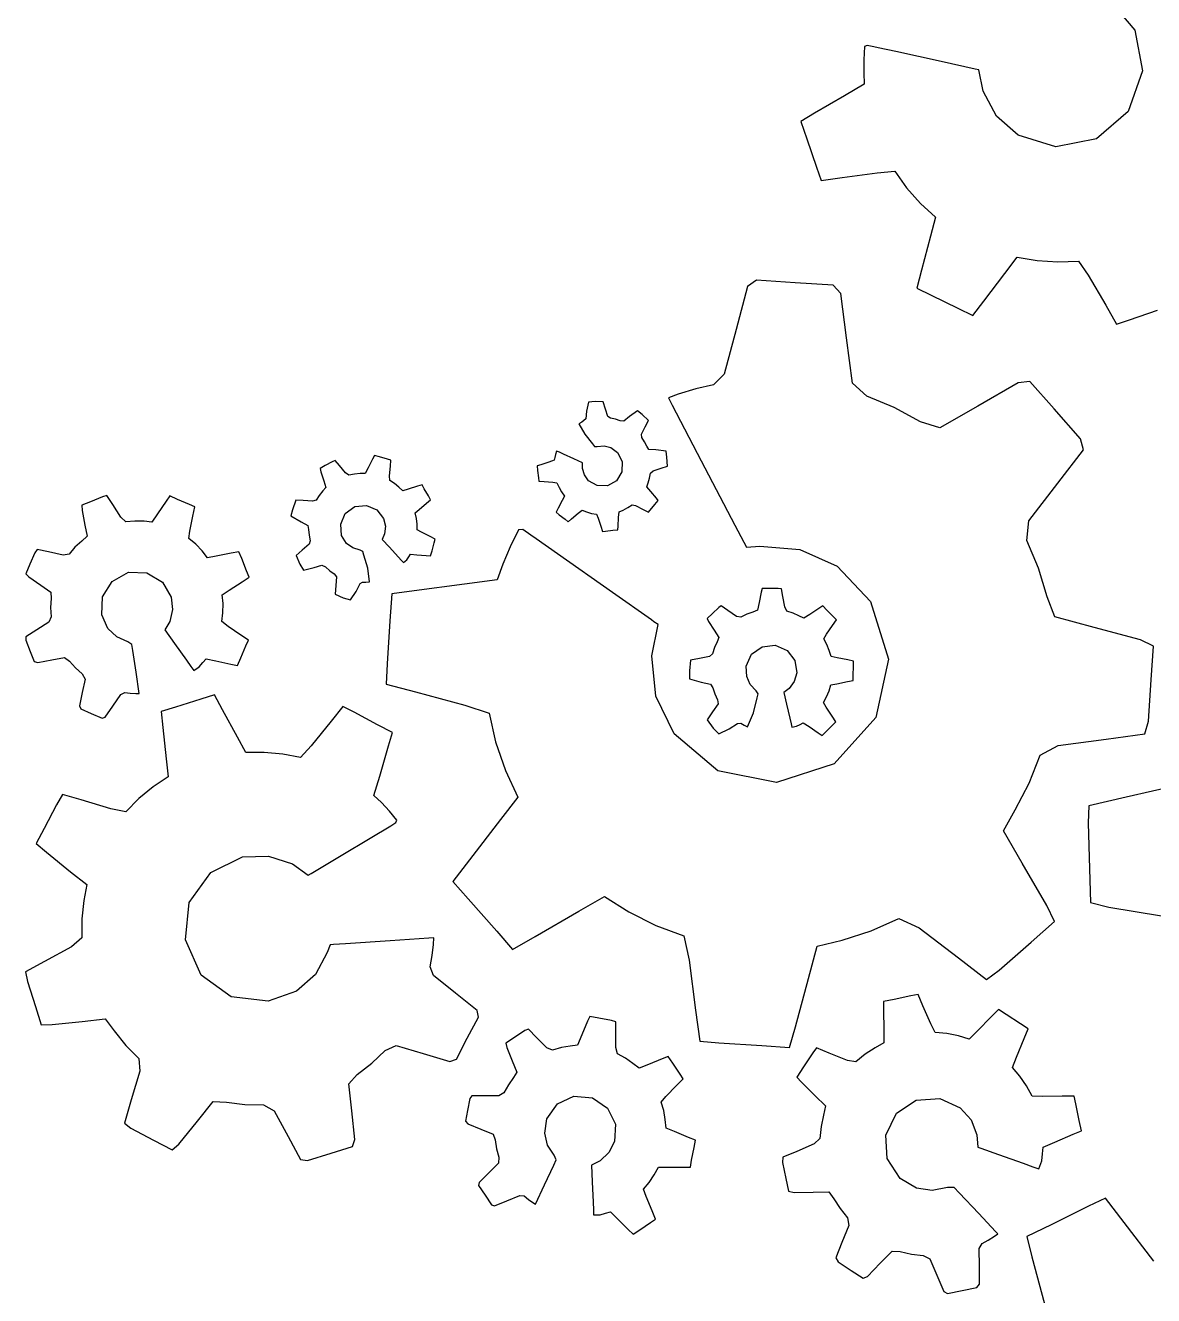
# Model space of a CAD drawing. Header units: metres. Extents: x -544 to 104, y 0 to 186.
# Drawn here: x -384.13 to -373.75, y 93.64 to 105.32 of the extents above; entities that cross this region are included whole.
import ezdxf

# ---------------------------------------------------------------- set-up
doc = ezdxf.new("R2010")
doc.units = ezdxf.units.M

msp = doc.modelspace()

# ---------------------------------------------------------------- linework, layer by layer
at = {"layer": 'COMPONENT1'}
for p, q in [((-374.173, 105.567), (-373.926, 105.272)), ((-373.926, 105.272), (-373.856, 104.899)), ((-376.386, 105.132), (-376.412, 105.12)), ((-376.326, 105.119), (-376.386, 105.132)), ((-376.412, 105.12), (-376.419, 105)), ((-376.285, 105.11), (-376.326, 105.119)), ((-376.123, 105.074), (-376.285, 105.11)), ((-375.707, 104.983), (-376.123, 105.074)), ((-376.419, 105), (-376.418, 104.88)), ((-375.393, 104.914), (-375.707, 104.983)), ((-375.361, 104.907), (-375.393, 104.914)), ((-375.322, 104.71), (-375.361, 104.907)), ((-373.856, 104.899), (-373.987, 104.524)), ((-376.414, 104.774), (-376.594, 104.669)), ((-376.418, 104.88), (-376.414, 104.774)), ((-376.594, 104.669), (-376.872, 104.507)), ((-375.198, 104.482), (-375.322, 104.71)), ((-376.872, 104.507), (-376.997, 104.432)), ((-376.997, 104.432), (-376.941, 104.271)), ((-374.999, 104.307), (-375.198, 104.482)), ((-373.987, 104.524), (-374.278, 104.273)), ((-374.651, 104.199), (-374.999, 104.307)), ((-376.941, 104.271), (-376.852, 104.012)), ((-374.278, 104.273), (-374.651, 104.199)), ((-376.852, 104.012), (-376.809, 103.89)), ((-376.616, 103.917), (-376.296, 103.961)), ((-376.296, 103.961), (-376.133, 103.975)), ((-376.133, 103.975), (-376.024, 103.821)), ((-376.809, 103.89), (-376.616, 103.917)), ((-376.024, 103.821), (-375.897, 103.679)), ((-375.897, 103.679), (-375.759, 103.552)), ((-375.759, 103.552), (-375.805, 103.378)), ((-375.805, 103.378), (-375.887, 103.066)), ((-375.12, 103.035), (-375.007, 103.184)), ((-375.007, 103.184), (-374.825, 103.153)), ((-374.825, 103.153), (-374.634, 103.14)), ((-374.634, 103.14), (-374.445, 103.147)), ((-374.445, 103.147), (-374.355, 103.019)), ((-375.887, 103.066), (-375.931, 102.899)), ((-375.314, 102.779), (-375.12, 103.035)), ((-377.488, 102.914), (-377.593, 102.519)), ((-377.404, 102.972), (-377.488, 102.914)), ((-377.05, 102.949), (-377.404, 102.972)), ((-376.7, 102.926), (-377.05, 102.949)), ((-376.63, 102.851), (-376.7, 102.926)), ((-374.355, 103.019), (-374.194, 102.742)), ((-376.577, 102.441), (-376.63, 102.851)), ((-375.931, 102.899), (-375.799, 102.835)), ((-375.799, 102.835), (-375.552, 102.714)), ((-375.552, 102.714), (-375.414, 102.647)), ((-375.414, 102.647), (-375.314, 102.779)), ((-374.194, 102.742), (-374.093, 102.569)), ((-373.976, 102.608), (-373.718, 102.697)), ((-374.093, 102.569), (-373.976, 102.608)), ((-377.593, 102.519), (-377.702, 102.108)), ((-376.522, 102.026), (-376.577, 102.441)), ((-377.702, 102.108), (-377.799, 102.011)), ((-377.962, 101.973), (-378.124, 101.924)), ((-377.799, 102.011), (-377.962, 101.973)), ((-376.39, 101.907), (-376.522, 102.026)), ((-375, 102.029), (-375.37, 101.815)), ((-374.89, 102.042), (-375, 102.029)), ((-374.669, 101.789), (-374.89, 102.042)), ((-378.889, 101.857), (-378.949, 101.85)), ((-378.816, 101.854), (-378.889, 101.857)), ((-378.794, 101.787), (-378.816, 101.854)), ((-378.124, 101.924), (-378.215, 101.891)), ((-378.215, 101.891), (-378.18, 101.824)), ((-376.138, 101.802), (-376.39, 101.907)), ((-378.967, 101.768), (-378.973, 101.696)), ((-378.949, 101.85), (-378.967, 101.768)), ((-378.773, 101.719), (-378.794, 101.787)), ((-378.5, 101.772), (-378.573, 101.719)), ((-378.455, 101.736), (-378.5, 101.772)), ((-378.398, 101.681), (-378.455, 101.736)), ((-378.18, 101.824), (-377.912, 101.312)), ((-375.896, 101.669), (-376.138, 101.802)), ((-375.37, 101.815), (-375.718, 101.614)), ((-374.427, 101.513), (-374.669, 101.789)), ((-379.012, 101.666), (-379.038, 101.653)), ((-379.038, 101.653), (-378.983, 101.557)), ((-378.973, 101.696), (-379.012, 101.666)), ((-378.747, 101.703), (-378.773, 101.719)), ((-378.701, 101.693), (-378.747, 101.703)), ((-378.657, 101.678), (-378.701, 101.693)), ((-378.625, 101.675), (-378.657, 101.678)), ((-378.573, 101.719), (-378.625, 101.675)), ((-378.462, 101.557), (-378.428, 101.623)), ((-378.428, 101.623), (-378.398, 101.681)), ((-375.718, 101.614), (-375.896, 101.669)), ((-378.983, 101.557), (-378.913, 101.467)), ((-378.46, 101.526), (-378.462, 101.557)), ((-378.434, 101.487), (-378.46, 101.526)), ((-374.399, 101.412), (-374.427, 101.513)), ((-379.245, 101.399), (-379.253, 101.37)), ((-379.215, 101.39), (-379.245, 101.399)), ((-379.178, 101.372), (-379.215, 101.39)), ((-378.913, 101.467), (-378.895, 101.443)), ((-378.895, 101.443), (-378.869, 101.442)), ((-378.869, 101.442), (-378.806, 101.448)), ((-378.806, 101.448), (-378.744, 101.433)), ((-378.744, 101.433), (-378.683, 101.388)), ((-378.683, 101.388), (-378.639, 101.304)), ((-378.412, 101.445), (-378.434, 101.487)), ((-378.395, 101.416), (-378.412, 101.445)), ((-378.331, 101.411), (-378.395, 101.416)), ((-378.235, 101.399), (-378.331, 101.411)), ((-378.229, 101.346), (-378.235, 101.399)), ((-374.635, 101.105), (-374.399, 101.412)), ((-381.306, 101.303), (-381.37, 101.267)), ((-381.28, 101.315), (-381.306, 101.303)), ((-381.24, 101.267), (-381.28, 101.315)), ((-380.936, 101.326), (-380.976, 101.248)), ((-380.918, 101.36), (-380.936, 101.326)), ((-380.871, 101.347), (-380.918, 101.36)), ((-380.799, 101.326), (-380.871, 101.347)), ((-380.766, 101.316), (-380.799, 101.326)), ((-380.771, 101.261), (-380.766, 101.316)), ((-379.388, 101.275), (-379.422, 101.264)), ((-379.313, 101.3), (-379.388, 101.275)), ((-379.264, 101.316), (-379.313, 101.3)), ((-379.259, 101.341), (-379.264, 101.316)), ((-379.253, 101.37), (-379.259, 101.341)), ((-379.083, 101.329), (-379.178, 101.372)), ((-379.003, 101.292), (-379.083, 101.329)), ((-379.004, 101.242), (-379.003, 101.292)), ((-378.639, 101.304), (-378.642, 101.211)), ((-378.223, 101.261), (-378.229, 101.346)), ((-377.912, 101.312), (-377.603, 100.721)), ((-381.37, 101.267), (-381.418, 101.24)), ((-381.418, 101.24), (-381.411, 101.21)), ((-381.411, 101.21), (-381.384, 101.128)), ((-381.184, 101.201), (-381.24, 101.267)), ((-381.152, 101.178), (-381.184, 101.201)), ((-381.1, 101.189), (-381.152, 101.178)), ((-381.048, 101.195), (-381.1, 101.189)), ((-381.002, 101.196), (-381.048, 101.195)), ((-380.976, 101.248), (-381.002, 101.196)), ((-380.778, 101.173), (-380.771, 101.261)), ((-380.777, 101.13), (-380.778, 101.173)), ((-379.422, 101.264), (-379.417, 101.222)), ((-379.417, 101.222), (-379.409, 101.155)), ((-379.409, 101.155), (-379.405, 101.124)), ((-378.987, 101.181), (-379.004, 101.242)), ((-378.948, 101.128), (-378.987, 101.181)), ((-378.642, 101.211), (-378.693, 101.127)), ((-378.401, 101.108), (-378.387, 101.153)), ((-378.387, 101.153), (-378.378, 101.199)), ((-378.378, 101.199), (-378.354, 101.219)), ((-378.354, 101.219), (-378.281, 101.243)), ((-378.281, 101.243), (-378.223, 101.261)), ((-381.391, 101.034), (-381.425, 100.993)), ((-381.364, 101.066), (-381.391, 101.034)), ((-381.384, 101.128), (-381.364, 101.066)), ((-380.733, 101.102), (-380.777, 101.13)), ((-380.692, 101.069), (-380.733, 101.102)), ((-380.656, 101.034), (-380.692, 101.069)), ((-380.607, 101.05), (-380.656, 101.034)), ((-380.523, 101.077), (-380.607, 101.05)), ((-380.479, 101.091), (-380.523, 101.077)), ((-380.459, 101.055), (-380.479, 101.091)), ((-380.421, 100.989), (-380.459, 101.055)), ((-379.405, 101.124), (-379.358, 101.12)), ((-379.358, 101.12), (-379.278, 101.114)), ((-379.278, 101.114), (-379.239, 101.108)), ((-379.239, 101.108), (-379.22, 101.066)), ((-379.22, 101.066), (-379.197, 101.025)), ((-378.87, 101.084), (-378.948, 101.128)), ((-378.776, 101.082), (-378.87, 101.084)), ((-378.693, 101.127), (-378.776, 101.082)), ((-378.413, 101.072), (-378.401, 101.108)), ((-378.375, 101.028), (-378.413, 101.072)), ((-374.9, 100.76), (-374.635, 101.105)), ((-383.529, 100.935), (-383.609, 100.903)), ((-383.419, 100.979), (-383.529, 100.935)), ((-383.377, 100.992), (-383.419, 100.979)), ((-383.323, 100.91), (-383.377, 100.992)), ((-382.833, 100.939), (-382.912, 100.824)), ((-382.798, 100.988), (-382.833, 100.939)), ((-382.727, 100.957), (-382.798, 100.988)), ((-382.617, 100.91), (-382.727, 100.957)), ((-381.64, 100.951), (-381.671, 100.861)), ((-381.572, 100.946), (-381.64, 100.951)), ((-381.488, 100.939), (-381.572, 100.946)), ((-381.454, 100.95), (-381.488, 100.939)), ((-381.425, 100.993), (-381.454, 100.95)), ((-380.505, 100.864), (-380.438, 100.922)), ((-380.438, 100.922), (-380.402, 100.953)), ((-380.402, 100.953), (-380.421, 100.989)), ((-379.191, 100.947), (-379.227, 100.877)), ((-379.197, 101.025), (-379.171, 100.987)), ((-379.171, 100.987), (-379.191, 100.947)), ((-378.325, 100.969), (-378.375, 101.028)), ((-378.339, 100.909), (-378.309, 100.947)), ((-378.309, 100.947), (-378.325, 100.969)), ((-383.609, 100.903), (-383.604, 100.854)), ((-383.604, 100.854), (-383.579, 100.72)), ((-383.248, 100.794), (-383.323, 100.91)), ((-382.912, 100.824), (-382.964, 100.747)), ((-382.568, 100.888), (-382.617, 100.91)), ((-382.616, 100.665), (-382.586, 100.802)), ((-382.586, 100.802), (-382.568, 100.888)), ((-381.671, 100.861), (-381.687, 100.804)), ((-381.687, 100.804), (-381.592, 100.75)), ((-381.228, 100.73), (-381.186, 100.826)), ((-381.186, 100.826), (-381.097, 100.89)), ((-381.097, 100.89), (-380.992, 100.901)), ((-380.992, 100.901), (-380.896, 100.86)), ((-380.896, 100.86), (-380.834, 100.781)), ((-380.543, 100.832), (-380.505, 100.864)), ((-380.532, 100.782), (-380.543, 100.832)), ((-379.227, 100.877), (-379.247, 100.839)), ((-379.247, 100.839), (-379.218, 100.816)), ((-379.218, 100.816), (-379.165, 100.774)), ((-379.105, 100.777), (-379.044, 100.829)), ((-379.044, 100.829), (-379.009, 100.859)), ((-379.009, 100.859), (-378.967, 100.842)), ((-378.967, 100.842), (-378.922, 100.828)), ((-378.922, 100.828), (-378.876, 100.82)), ((-378.876, 100.82), (-378.861, 100.784)), ((-378.672, 100.79), (-378.668, 100.842)), ((-378.668, 100.842), (-378.631, 100.859)), ((-378.631, 100.859), (-378.589, 100.881)), ((-378.589, 100.881), (-378.549, 100.908)), ((-378.549, 100.908), (-378.516, 100.899)), ((-378.516, 100.899), (-378.447, 100.864)), ((-378.447, 100.864), (-378.398, 100.839)), ((-378.398, 100.839), (-378.339, 100.909)), ((-383.579, 100.72), (-383.56, 100.618)), ((-383.204, 100.751), (-383.248, 100.794)), ((-383.12, 100.757), (-383.204, 100.751)), ((-383.036, 100.755), (-383.12, 100.757)), ((-382.964, 100.747), (-383.036, 100.755)), ((-381.592, 100.75), (-381.529, 100.718)), ((-381.529, 100.718), (-381.523, 100.681)), ((-381.219, 100.625), (-381.228, 100.73)), ((-380.834, 100.781), (-380.816, 100.709)), ((-380.816, 100.709), (-380.824, 100.639)), ((-380.525, 100.73), (-380.532, 100.782)), ((-380.524, 100.678), (-380.525, 100.73)), ((-379.165, 100.774), (-379.136, 100.751)), ((-379.136, 100.751), (-379.105, 100.777)), ((-378.861, 100.784), (-378.837, 100.709)), ((-378.837, 100.709), (-378.822, 100.662)), ((-378.681, 100.678), (-378.678, 100.712)), ((-378.678, 100.712), (-378.672, 100.79)), ((-377.603, 100.721), (-377.52, 100.563)), ((-374.919, 100.58), (-374.9, 100.76)), ((-383.609, 100.574), (-383.671, 100.517)), ((-383.56, 100.618), (-383.609, 100.574)), ((-382.624, 100.597), (-382.616, 100.665)), ((-382.561, 100.544), (-382.624, 100.597)), ((-381.523, 100.681), (-381.518, 100.629)), ((-381.508, 100.577), (-381.519, 100.544)), ((-381.518, 100.629), (-381.508, 100.577)), ((-381.174, 100.552), (-381.219, 100.625)), ((-380.824, 100.639), (-380.846, 100.588)), ((-380.846, 100.588), (-380.779, 100.516)), ((-380.486, 100.655), (-380.524, 100.678)), ((-380.406, 100.615), (-380.486, 100.655)), ((-380.358, 100.591), (-380.406, 100.615)), ((-380.368, 100.557), (-380.358, 100.591)), ((-379.593, 100.677), (-379.67, 100.521)), ((-379.552, 100.679), (-379.593, 100.677)), ((-379.479, 100.629), (-379.552, 100.679)), ((-379.43, 100.594), (-379.479, 100.629)), ((-379.233, 100.455), (-379.43, 100.594)), ((-378.822, 100.662), (-378.792, 100.665)), ((-378.792, 100.665), (-378.725, 100.673)), ((-378.725, 100.673), (-378.681, 100.678)), ((-374.811, 100.324), (-374.919, 100.58)), ((-384.041, 100.465), (-384.086, 100.36)), ((-384.019, 100.495), (-384.041, 100.465)), ((-383.914, 100.473), (-384.019, 100.495)), ((-383.781, 100.444), (-383.914, 100.473)), ((-383.726, 100.454), (-383.781, 100.444)), ((-383.671, 100.517), (-383.726, 100.454)), ((-382.503, 100.484), (-382.561, 100.544)), ((-382.453, 100.42), (-382.503, 100.484)), ((-382.234, 100.461), (-382.373, 100.435)), ((-382.163, 100.474), (-382.234, 100.461)), ((-382.138, 100.412), (-382.163, 100.474)), ((-381.582, 100.49), (-381.638, 100.442)), ((-381.519, 100.544), (-381.582, 100.49)), ((-381.116, 100.51), (-381.174, 100.552)), ((-381.049, 100.49), (-381.116, 100.51)), ((-381.023, 100.477), (-381.049, 100.49)), ((-381.014, 100.445), (-381.023, 100.477)), ((-380.779, 100.516), (-380.7, 100.43)), ((-380.602, 100.428), (-380.587, 100.453)), ((-380.587, 100.453), (-380.529, 100.448)), ((-380.401, 100.438), (-380.388, 100.484)), ((-380.388, 100.484), (-380.368, 100.557)), ((-379.67, 100.521), (-379.736, 100.361)), ((-378.729, 100.1), (-379.233, 100.455)), ((-377.52, 100.563), (-377.496, 100.518)), ((-377.496, 100.518), (-377.373, 100.528)), ((-377.373, 100.528), (-377.005, 100.497)), ((-377.005, 100.497), (-376.664, 100.342)), ((-384.086, 100.36), (-384.123, 100.273)), ((-382.373, 100.435), (-382.453, 100.42)), ((-382.094, 100.3), (-382.138, 100.412)), ((-381.638, 100.442), (-381.603, 100.361)), ((-381.603, 100.361), (-381.571, 100.305)), ((-381.473, 100.329), (-381.4, 100.353)), ((-381.4, 100.353), (-381.369, 100.335)), ((-381.369, 100.335), (-381.329, 100.301)), ((-380.979, 100.323), (-381.014, 100.445)), ((-380.7, 100.43), (-380.668, 100.396)), ((-380.668, 100.396), (-380.649, 100.376)), ((-380.649, 100.376), (-380.621, 100.401)), ((-380.621, 100.401), (-380.602, 100.428)), ((-380.529, 100.448), (-380.441, 100.441)), ((-380.441, 100.441), (-380.401, 100.438)), ((-379.736, 100.361), (-379.789, 100.217)), ((-376.664, 100.342), (-376.355, 100.019)), ((-384.123, 100.273), (-384.096, 100.244)), ((-384.096, 100.244), (-383.985, 100.169)), ((-383.33, 100.203), (-383.178, 100.286)), ((-383.178, 100.286), (-383.009, 100.281)), ((-383.009, 100.281), (-382.867, 100.196)), ((-382.133, 100.199), (-382.07, 100.24)), ((-382.07, 100.24), (-382.094, 100.3)), ((-381.571, 100.305), (-381.473, 100.329)), ((-381.329, 100.301), (-381.287, 100.271)), ((-381.287, 100.271), (-381.266, 100.244)), ((-381.266, 100.244), (-381.273, 100.165)), ((-380.964, 100.2), (-380.979, 100.323)), ((-379.789, 100.217), (-380.088, 100.178)), ((-374.732, 100.06), (-374.811, 100.324)), ((-383.985, 100.169), (-383.892, 100.105)), ((-383.892, 100.105), (-383.891, 100.045)), ((-383.417, 100.062), (-383.33, 100.203)), ((-382.867, 100.196), (-382.786, 100.059)), ((-382.318, 100.08), (-382.252, 100.122)), ((-382.252, 100.122), (-382.133, 100.199)), ((-381.273, 100.165), (-381.279, 100.086)), ((-381.139, 100.033), (-381.086, 100.11)), ((-381.086, 100.11), (-381.05, 100.182)), ((-381.05, 100.182), (-381.028, 100.196)), ((-381.028, 100.196), (-380.996, 100.197)), ((-380.996, 100.197), (-380.964, 100.2)), ((-380.551, 100.117), (-380.759, 100.088)), ((-380.088, 100.178), (-380.551, 100.117)), ((-378.371, 99.848), (-378.729, 100.1)), ((-377.361, 100.104), (-377.38, 100.009)), ((-377.351, 100.137), (-377.361, 100.104)), ((-377.29, 100.137), (-377.351, 100.137)), ((-377.206, 100.137), (-377.29, 100.137)), ((-377.175, 100.134), (-377.206, 100.137)), ((-377.162, 100.065), (-377.175, 100.134)), ((-383.891, 100.045), (-383.895, 99.962)), ((-383.424, 99.894), (-383.417, 100.062)), ((-382.786, 100.059), (-382.773, 99.943)), ((-382.31, 99.998), (-382.318, 100.08)), ((-382.311, 99.915), (-382.31, 99.998)), ((-381.279, 100.086), (-381.204, 100.051)), ((-381.204, 100.051), (-381.139, 100.033)), ((-380.759, 100.088), (-380.775, 99.84)), ((-377.38, 100.009), (-377.395, 99.937)), ((-377.143, 99.969), (-377.162, 100.065)), ((-376.355, 100.019), (-376.19, 99.488)), ((-374.661, 99.877), (-374.732, 100.06)), ((-383.89, 99.878), (-383.913, 99.829)), ((-383.895, 99.962), (-383.89, 99.878)), ((-383.368, 99.77), (-383.424, 99.894)), ((-382.773, 99.943), (-382.8, 99.833)), ((-382.321, 99.833), (-382.311, 99.915)), ((-377.81, 99.907), (-377.858, 99.86)), ((-377.752, 99.964), (-377.81, 99.907)), ((-377.73, 99.978), (-377.752, 99.964)), ((-377.667, 99.935), (-377.73, 99.978)), ((-377.587, 99.881), (-377.667, 99.935)), ((-377.548, 99.873), (-377.587, 99.881)), ((-377.495, 99.9), (-377.548, 99.873)), ((-377.439, 99.921), (-377.495, 99.9)), ((-377.395, 99.937), (-377.439, 99.921)), ((-377.126, 99.929), (-377.143, 99.969)), ((-377.068, 99.911), (-377.126, 99.929)), ((-377.014, 99.887), (-377.068, 99.911)), ((-376.969, 99.863), (-377.014, 99.887)), ((-376.913, 99.899), (-376.969, 99.863)), ((-376.831, 99.954), (-376.913, 99.899)), ((-376.795, 99.977), (-376.831, 99.954)), ((-376.757, 99.938), (-376.795, 99.977)), ((-376.697, 99.877), (-376.757, 99.938)), ((-376.67, 99.85), (-376.697, 99.877)), ((-374.3, 99.78), (-374.661, 99.877)), ((-384.023, 99.757), (-384.122, 99.694)), ((-383.913, 99.829), (-384.023, 99.757)), ((-383.287, 99.692), (-383.368, 99.77)), ((-382.8, 99.833), (-382.845, 99.758)), ((-382.845, 99.758), (-382.755, 99.631)), ((-382.264, 99.789), (-382.321, 99.833)), ((-382.147, 99.709), (-382.264, 99.789)), ((-380.775, 99.84), (-380.801, 99.445)), ((-378.349, 99.832), (-378.371, 99.848)), ((-378.368, 99.519), (-378.309, 99.805)), ((-378.309, 99.805), (-378.349, 99.832)), ((-377.858, 99.86), (-377.847, 99.834)), ((-377.847, 99.834), (-377.795, 99.754)), ((-377.795, 99.754), (-377.751, 99.688)), ((-376.761, 99.716), (-376.705, 99.798)), ((-376.705, 99.798), (-376.67, 99.85)), ((-373.873, 99.666), (-374.3, 99.78)), ((-384.122, 99.694), (-384.124, 99.662)), ((-384.124, 99.662), (-384.083, 99.559)), ((-383.185, 99.646), (-383.287, 99.692)), ((-383.147, 99.621), (-383.185, 99.646)), ((-382.077, 99.661), (-382.147, 99.709)), ((-382.099, 99.609), (-382.077, 99.661)), ((-377.765, 99.648), (-377.79, 99.594)), ((-377.751, 99.688), (-377.765, 99.648)), ((-376.785, 99.674), (-376.761, 99.716)), ((-376.757, 99.621), (-376.785, 99.674)), ((-373.755, 99.607), (-373.873, 99.666)), ((-384.083, 99.559), (-384.045, 99.465)), ((-383.139, 99.568), (-383.147, 99.621)), ((-383.11, 99.368), (-383.139, 99.568)), ((-382.755, 99.631), (-382.647, 99.479)), ((-382.146, 99.499), (-382.099, 99.609)), ((-378.331, 99.147), (-378.368, 99.519)), ((-377.81, 99.538), (-377.838, 99.512)), ((-377.79, 99.594), (-377.81, 99.538)), ((-377.499, 99.424), (-377.45, 99.532)), ((-377.45, 99.532), (-377.354, 99.602)), ((-377.354, 99.602), (-377.232, 99.616)), ((-377.232, 99.616), (-377.123, 99.568)), ((-377.123, 99.568), (-377.051, 99.474)), ((-376.735, 99.566), (-376.757, 99.621)), ((-376.719, 99.511), (-376.735, 99.566)), ((-373.775, 99.296), (-373.755, 99.607)), ((-384.045, 99.465), (-384.013, 99.457)), ((-384.013, 99.457), (-383.885, 99.481)), ((-383.885, 99.481), (-383.766, 99.503)), ((-383.766, 99.503), (-383.721, 99.47)), ((-383.721, 99.47), (-383.665, 99.407)), ((-383.665, 99.407), (-383.604, 99.352)), ((-382.647, 99.479), (-382.605, 99.42)), ((-382.605, 99.42), (-382.579, 99.383)), ((-382.579, 99.383), (-382.53, 99.417)), ((-382.53, 99.417), (-382.495, 99.456)), ((-382.495, 99.456), (-382.465, 99.491)), ((-382.465, 99.491), (-382.376, 99.472)), ((-382.376, 99.472), (-382.238, 99.443)), ((-382.238, 99.443), (-382.176, 99.43)), ((-382.176, 99.43), (-382.146, 99.499)), ((-380.801, 99.445), (-380.811, 99.259)), ((-378.011, 99.478), (-378.022, 99.379)), ((-377.93, 99.494), (-378.011, 99.478)), ((-377.838, 99.512), (-377.93, 99.494)), ((-377.495, 99.328), (-377.499, 99.424)), ((-377.051, 99.474), (-377.035, 99.362)), ((-376.662, 99.5), (-376.719, 99.511)), ((-376.564, 99.48), (-376.662, 99.5)), ((-376.514, 99.47), (-376.564, 99.48)), ((-376.515, 99.336), (-376.514, 99.422)), ((-376.514, 99.422), (-376.514, 99.47)), ((-376.19, 99.488), (-376.306, 98.95)), ((-383.578, 99.305), (-383.605, 99.181)), ((-383.604, 99.352), (-383.578, 99.305)), ((-383.082, 99.173), (-383.11, 99.368)), ((-378.022, 99.379), (-378.022, 99.307)), ((-378.022, 99.307), (-377.913, 99.275)), ((-377.462, 99.254), (-377.495, 99.328)), ((-377.057, 99.283), (-377.104, 99.217)), ((-377.035, 99.362), (-377.057, 99.283)), ((-376.568, 99.281), (-376.515, 99.291)), ((-376.515, 99.291), (-376.515, 99.336)), ((-373.8, 98.916), (-373.775, 99.296)), ((-383.605, 99.181), (-383.631, 99.059)), ((-383.25, 99.162), (-383.213, 99.18)), ((-383.213, 99.18), (-383.163, 99.175)), ((-383.163, 99.175), (-383.112, 99.172)), ((-383.112, 99.172), (-383.082, 99.173)), ((-380.811, 99.259), (-380.539, 99.186)), ((-380.539, 99.186), (-380.087, 99.065)), ((-377.913, 99.275), (-377.828, 99.258)), ((-377.828, 99.258), (-377.807, 99.224)), ((-377.807, 99.224), (-377.787, 99.168)), ((-377.787, 99.168), (-377.762, 99.115)), ((-377.408, 99.197), (-377.462, 99.254)), ((-377.389, 99.17), (-377.408, 99.197)), ((-377.398, 99.133), (-377.389, 99.17)), ((-377.104, 99.217), (-377.154, 99.18)), ((-377.154, 99.18), (-377.129, 99.073)), ((-376.761, 99.141), (-376.738, 99.195)), ((-376.738, 99.195), (-376.721, 99.251)), ((-376.721, 99.251), (-376.666, 99.262)), ((-376.666, 99.262), (-376.568, 99.281)), ((-383.631, 99.059), (-383.618, 99.03)), ((-383.393, 98.954), (-383.323, 99.056)), ((-383.323, 99.056), (-383.25, 99.162)), ((-382.513, 99.119), (-382.748, 99.046)), ((-382.388, 99.158), (-382.513, 99.119)), ((-382.314, 99.023), (-382.388, 99.158)), ((-381.207, 99.052), (-381.317, 98.916)), ((-381.105, 98.999), (-381.207, 99.052)), ((-380.087, 99.065), (-379.863, 98.992)), ((-378.163, 98.8), (-378.331, 99.147)), ((-377.757, 99.077), (-377.808, 99.003)), ((-377.762, 99.115), (-377.757, 99.077)), ((-377.432, 98.994), (-377.398, 99.133)), ((-377.129, 99.073), (-377.098, 98.944)), ((-376.789, 99.089), (-376.761, 99.141)), ((-376.763, 99.046), (-376.789, 99.089)), ((-383.618, 99.03), (-383.521, 98.988)), ((-383.521, 98.988), (-383.422, 98.946)), ((-383.422, 98.946), (-383.393, 98.954)), ((-382.748, 99.046), (-382.879, 99.005)), ((-382.879, 99.005), (-382.863, 98.858)), ((-382.176, 98.769), (-382.314, 99.023)), ((-380.888, 98.885), (-381.105, 98.999)), ((-379.863, 98.992), (-379.803, 98.726)), ((-377.808, 99.003), (-377.858, 98.929)), ((-377.486, 98.866), (-377.432, 98.994)), ((-377.098, 98.944), (-377.086, 98.894)), ((-376.708, 98.962), (-376.763, 99.046)), ((-376.674, 98.912), (-376.708, 98.962)), ((-376.306, 98.95), (-376.69, 98.524)), ((-382.863, 98.858), (-382.832, 98.572)), ((-381.317, 98.916), (-381.498, 98.691)), ((-380.752, 98.814), (-380.888, 98.885)), ((-377.858, 98.929), (-377.804, 98.854)), ((-377.804, 98.854), (-377.75, 98.8)), ((-377.75, 98.8), (-377.656, 98.846)), ((-377.656, 98.846), (-377.58, 98.896)), ((-377.58, 98.896), (-377.55, 98.898)), ((-377.55, 98.898), (-377.519, 98.881)), ((-377.519, 98.881), (-377.486, 98.866)), ((-377.086, 98.894), (-377.079, 98.863)), ((-377.079, 98.863), (-377.037, 98.871)), ((-377.037, 98.871), (-377.004, 98.888)), ((-377.004, 98.888), (-376.975, 98.903)), ((-376.975, 98.903), (-376.921, 98.867)), ((-376.921, 98.867), (-376.838, 98.811)), ((-376.801, 98.786), (-376.763, 98.823)), ((-376.763, 98.823), (-376.703, 98.883)), ((-376.703, 98.883), (-376.674, 98.912)), ((-373.834, 98.8), (-373.8, 98.916)), ((-382.099, 98.628), (-382.176, 98.769)), ((-380.787, 98.69), (-380.752, 98.814)), ((-379.803, 98.726), (-379.714, 98.465)), ((-377.759, 98.461), (-378.163, 98.8)), ((-376.838, 98.811), (-376.801, 98.786)), ((-374.632, 98.695), (-374.189, 98.753)), ((-374.189, 98.753), (-373.834, 98.8)), ((-381.931, 98.63), (-382.099, 98.628)), ((-381.761, 98.615), (-381.931, 98.63)), ((-381.596, 98.582), (-381.761, 98.615)), ((-381.498, 98.691), (-381.596, 98.582)), ((-380.869, 98.413), (-380.787, 98.69)), ((-374.897, 98.348), (-374.795, 98.605)), ((-374.795, 98.605), (-374.632, 98.695)), ((-382.832, 98.572), (-382.815, 98.405)), ((-379.714, 98.465), (-379.6, 98.219)), ((-376.69, 98.524), (-377.22, 98.352)), ((-382.815, 98.405), (-382.952, 98.314)), ((-380.922, 98.234), (-380.869, 98.413)), ((-377.22, 98.352), (-377.759, 98.461)), ((-375.026, 98.102), (-374.897, 98.348)), ((-383.787, 98.244), (-383.84, 98.148)), ((-383.615, 98.193), (-383.787, 98.244)), ((-382.952, 98.314), (-383.084, 98.205)), ((-380.854, 98.168), (-380.922, 98.234)), ((-373.522, 98.329), (-374.005, 98.219)), ((-383.84, 98.148), (-383.953, 97.931)), ((-383.341, 98.112), (-383.615, 98.193)), ((-383.084, 98.205), (-383.203, 98.084)), ((-380.78, 98.09), (-380.854, 98.168)), ((-379.6, 98.219), (-379.759, 98.012)), ((-374.348, 98.14), (-374.356, 97.981)), ((-374.005, 98.219), (-374.348, 98.14)), ((-383.203, 98.084), (-383.341, 98.112)), ((-380.711, 98.008), (-380.78, 98.09)), ((-380.72, 97.984), (-380.711, 98.008)), ((-379.759, 98.012), (-380.044, 97.642)), ((-375.132, 97.908), (-375.026, 98.102)), ((-383.953, 97.931), (-384.027, 97.791)), ((-380.927, 97.86), (-380.799, 97.936)), ((-380.799, 97.936), (-380.767, 97.956)), ((-380.767, 97.956), (-380.72, 97.984)), ((-374.961, 97.612), (-375.132, 97.908)), ((-374.356, 97.981), (-374.343, 97.559)), ((-384.027, 97.791), (-383.933, 97.712)), ((-381.254, 97.664), (-380.927, 97.86)), ((-383.933, 97.712), (-383.711, 97.533)), ((-382.423, 97.526), (-382.13, 97.669)), ((-382.13, 97.669), (-381.893, 97.677)), ((-381.893, 97.677), (-381.672, 97.605)), ((-381.5, 97.516), (-381.254, 97.664)), ((-383.711, 97.533), (-383.563, 97.414)), ((-381.672, 97.605), (-381.526, 97.5)), ((-380.044, 97.642), (-380.196, 97.444)), ((-374.734, 97.221), (-374.961, 97.612)), ((-374.343, 97.559), (-374.334, 97.249)), ((-383.563, 97.414), (-383.589, 97.269)), ((-382.62, 97.249), (-382.423, 97.526)), ((-381.526, 97.5), (-381.5, 97.516)), ((-380.196, 97.444), (-380.055, 97.284)), ((-379.037, 97.171), (-378.803, 97.306)), ((-378.803, 97.306), (-378.578, 97.163)), ((-383.589, 97.269), (-383.608, 97.099)), ((-382.656, 96.906), (-382.62, 97.249)), ((-380.055, 97.284), (-379.793, 96.985)), ((-374.665, 97.074), (-374.734, 97.221)), ((-374.334, 97.249), (-374.164, 97.207)), ((-374.164, 97.207), (-373.68, 97.126)), ((-383.608, 97.099), (-383.608, 96.925)), ((-379.44, 96.938), (-379.037, 97.171)), ((-378.578, 97.163), (-378.33, 97.039)), ((-376.351, 96.99), (-376.095, 97.103)), ((-376.095, 97.103), (-375.91, 97.018)), ((-374.879, 96.886), (-374.665, 97.074)), ((-379.793, 96.985), (-379.647, 96.818)), ((-378.33, 97.039), (-378.073, 96.942)), ((-376.616, 96.905), (-376.351, 96.99)), ((-375.91, 97.018), (-375.548, 96.74)), ((-383.702, 96.842), (-383.95, 96.707)), ((-383.608, 96.925), (-383.702, 96.842)), ((-382.511, 96.582), (-382.656, 96.906)), ((-381.326, 96.862), (-381.351, 96.79)), ((-381.295, 96.864), (-381.326, 96.862)), ((-381.185, 96.871), (-381.295, 96.864)), ((-380.773, 96.898), (-381.185, 96.871)), ((-380.417, 96.922), (-380.773, 96.898)), ((-380.37, 96.925), (-380.417, 96.922)), ((-380.387, 96.761), (-380.374, 96.865)), ((-380.374, 96.865), (-380.37, 96.925)), ((-379.647, 96.818), (-379.44, 96.938)), ((-378.073, 96.942), (-378.025, 96.721)), ((-376.926, 96.552), (-376.847, 96.849)), ((-376.847, 96.849), (-376.616, 96.905)), ((-375.172, 96.629), (-374.879, 96.886)), ((-381.351, 96.79), (-381.461, 96.589)), ((-380.406, 96.659), (-380.387, 96.761)), ((-378.025, 96.721), (-377.965, 96.261)), ((-375.548, 96.74), (-375.29, 96.541)), ((-383.95, 96.707), (-384.127, 96.611)), ((-384.127, 96.611), (-384.107, 96.523)), ((-380.376, 96.58), (-380.406, 96.659)), ((-375.29, 96.541), (-375.172, 96.629)), ((-384.107, 96.523), (-384.035, 96.293)), ((-382.236, 96.382), (-382.511, 96.582)), ((-381.461, 96.589), (-381.634, 96.436)), ((-380.171, 96.416), (-380.376, 96.58)), ((-377.045, 96.107), (-376.926, 96.552)), ((-381.894, 96.342), (-382.236, 96.382)), ((-381.634, 96.436), (-381.894, 96.342)), ((-379.974, 96.257), (-380.171, 96.416)), ((-375.987, 96.391), (-376.139, 96.359)), ((-375.919, 96.404), (-375.987, 96.391)), ((-375.874, 96.299), (-375.919, 96.404)), ((-384.035, 96.293), (-383.982, 96.124)), ((-379.962, 96.195), (-379.974, 96.257)), ((-377.965, 96.261), (-377.927, 95.974)), ((-376.139, 96.359), (-376.237, 96.338)), ((-376.237, 96.338), (-376.237, 96.26)), ((-376.237, 96.26), (-376.235, 96.08)), ((-375.803, 96.133), (-375.874, 96.299)), ((-375.181, 96.267), (-375.247, 96.2)), ((-375.108, 96.219), (-375.181, 96.267)), ((-383.882, 96.127), (-383.604, 96.157)), ((-383.604, 96.157), (-383.394, 96.179)), ((-383.394, 96.179), (-383.311, 96.071)), ((-380.064, 96.001), (-379.962, 96.195)), ((-378.96, 96.16), (-379.012, 96.034)), ((-378.938, 96.203), (-378.96, 96.16)), ((-378.854, 96.187), (-378.938, 96.203)), ((-378.739, 96.164), (-378.854, 96.187)), ((-378.697, 96.152), (-378.739, 96.164)), ((-378.697, 96.054), (-378.697, 96.152)), ((-375.762, 96.054), (-375.803, 96.133)), ((-375.247, 96.2), (-375.374, 96.069)), ((-374.978, 96.134), (-375.108, 96.219)), ((-374.908, 96.089), (-374.978, 96.134)), ((-383.982, 96.124), (-383.882, 96.127)), ((-383.311, 96.071), (-383.204, 95.936)), ((-379.536, 96.072), (-379.631, 96.008)), ((-379.502, 96.085), (-379.536, 96.072)), ((-379.426, 96.009), (-379.502, 96.085)), ((-379.012, 96.034), (-379.052, 95.939)), ((-378.697, 95.917), (-378.697, 96.054)), ((-377.1, 95.917), (-377.045, 96.107)), ((-376.235, 96.08), (-376.234, 95.96)), ((-375.654, 96.045), (-375.762, 96.054)), ((-375.548, 96.024), (-375.654, 96.045)), ((-375.448, 95.994), (-375.548, 96.024)), ((-375.374, 96.069), (-375.448, 95.994)), ((-374.945, 95.998), (-374.908, 96.089)), ((-383.204, 95.936), (-383.084, 95.815)), ((-380.818, 95.888), (-380.718, 95.934)), ((-380.718, 95.934), (-380.469, 95.861)), ((-380.164, 95.809), (-380.064, 96.001)), ((-379.631, 96.008), (-379.709, 95.956)), ((-379.709, 95.956), (-379.701, 95.917)), ((-379.701, 95.917), (-379.65, 95.794)), ((-379.331, 95.914), (-379.426, 96.009)), ((-379.279, 95.892), (-379.331, 95.914)), ((-379.199, 95.915), (-379.279, 95.892)), ((-379.117, 95.929), (-379.199, 95.915)), ((-379.052, 95.939), (-379.117, 95.929)), ((-378.683, 95.857), (-378.697, 95.917)), ((-377.927, 95.974), (-377.75, 95.959)), ((-377.75, 95.959), (-377.355, 95.934)), ((-377.355, 95.934), (-377.1, 95.917)), ((-376.853, 95.912), (-376.888, 95.866)), ((-376.735, 95.864), (-376.853, 95.912)), ((-376.315, 95.914), (-376.406, 95.855)), ((-376.234, 95.96), (-376.315, 95.914)), ((-375.013, 95.828), (-374.945, 95.998)), ((-383.084, 95.815), (-383.074, 95.7)), ((-380.941, 95.772), (-380.818, 95.888)), ((-380.469, 95.861), (-380.224, 95.788)), ((-380.224, 95.788), (-380.164, 95.809)), ((-379.65, 95.794), (-379.607, 95.691)), ((-378.609, 95.817), (-378.683, 95.857)), ((-378.541, 95.769), (-378.609, 95.817)), ((-378.272, 95.813), (-378.399, 95.76)), ((-378.216, 95.835), (-378.272, 95.813)), ((-378.173, 95.771), (-378.216, 95.835)), ((-376.888, 95.866), (-376.972, 95.738)), ((-376.569, 95.797), (-376.735, 95.864)), ((-376.491, 95.785), (-376.569, 95.797)), ((-376.406, 95.855), (-376.491, 95.785)), ((-375.051, 95.734), (-375.013, 95.828)), ((-383.074, 95.7), (-383.153, 95.435)), ((-381.152, 95.582), (-381.076, 95.669)), ((-381.076, 95.669), (-380.941, 95.772)), ((-379.607, 95.691), (-379.638, 95.64)), ((-378.485, 95.725), (-378.541, 95.769)), ((-378.399, 95.76), (-378.485, 95.725)), ((-378.107, 95.672), (-378.173, 95.771)), ((-378.078, 95.627), (-378.107, 95.672)), ((-376.972, 95.738), (-377.033, 95.645)), ((-374.982, 95.653), (-375.051, 95.734)), ((-381.126, 95.335), (-381.152, 95.582)), ((-379.686, 95.573), (-379.727, 95.5)), ((-379.638, 95.64), (-379.686, 95.573)), ((-378.238, 95.467), (-378.14, 95.566)), ((-378.14, 95.566), (-378.078, 95.627)), ((-377.033, 95.645), (-376.991, 95.597)), ((-376.991, 95.597), (-376.864, 95.473)), ((-374.921, 95.564), (-374.982, 95.653)), ((-374.87, 95.47), (-374.921, 95.564)), ((-383.153, 95.435), (-383.215, 95.222)), ((-380.04, 95.447), (-380.061, 95.338)), ((-380.021, 95.472), (-380.04, 95.447)), ((-379.904, 95.472), (-380.021, 95.472)), ((-379.773, 95.472), (-379.904, 95.472)), ((-379.727, 95.5), (-379.773, 95.472)), ((-379.234, 95.398), (-379.085, 95.468)), ((-379.085, 95.468), (-378.913, 95.455)), ((-378.913, 95.455), (-378.775, 95.36)), ((-378.282, 95.415), (-378.238, 95.467)), ((-376.864, 95.473), (-376.769, 95.379)), ((-376.116, 95.312), (-375.935, 95.432)), ((-375.935, 95.432), (-375.72, 95.448)), ((-375.72, 95.448), (-375.532, 95.363)), ((-374.778, 95.466), (-374.87, 95.47)), ((-374.595, 95.468), (-374.778, 95.466)), ((-374.485, 95.469), (-374.595, 95.468)), ((-374.469, 95.398), (-374.485, 95.469)), ((-382.544, 95.24), (-382.399, 95.42)), ((-382.399, 95.42), (-382.278, 95.414)), ((-382.278, 95.414), (-382.109, 95.393)), ((-382.109, 95.393), (-381.937, 95.389)), ((-381.937, 95.389), (-381.84, 95.334)), ((-381.84, 95.334), (-381.711, 95.098)), ((-381.098, 95.072), (-381.126, 95.335)), ((-380.061, 95.338), (-380.081, 95.239)), ((-379.331, 95.261), (-379.234, 95.398)), ((-378.775, 95.36), (-378.702, 95.212)), ((-378.258, 95.336), (-378.282, 95.415)), ((-378.243, 95.254), (-378.258, 95.336)), ((-376.769, 95.379), (-376.788, 95.295)), ((-376.216, 95.111), (-376.116, 95.312)), ((-375.532, 95.363), (-375.432, 95.25)), ((-374.437, 95.246), (-374.469, 95.398)), ((-383.215, 95.222), (-383.158, 95.174)), ((-382.716, 95.027), (-382.544, 95.24)), ((-380.081, 95.239), (-380.058, 95.216)), ((-380.058, 95.216), (-379.939, 95.167)), ((-379.351, 95.128), (-379.331, 95.261)), ((-378.702, 95.212), (-378.709, 95.053)), ((-378.235, 95.174), (-378.243, 95.254)), ((-376.788, 95.295), (-376.811, 95.189)), ((-375.432, 95.25), (-375.379, 95.113)), ((-374.417, 95.151), (-374.437, 95.246)), ((-383.158, 95.174), (-382.95, 95.065)), ((-381.711, 95.098), (-381.597, 94.887)), ((-379.939, 95.167), (-379.827, 95.121)), ((-379.827, 95.121), (-379.808, 95.068)), ((-379.325, 95.019), (-379.351, 95.128)), ((-378.16, 95.144), (-378.235, 95.174)), ((-378.031, 95.09), (-378.16, 95.144)), ((-377.964, 95.063), (-378.031, 95.09)), ((-376.822, 95.081), (-376.874, 95.03)), ((-376.811, 95.189), (-376.822, 95.081)), ((-376.203, 94.896), (-376.216, 95.111)), ((-375.379, 95.113), (-375.371, 95)), ((-374.66, 95.046), (-374.492, 95.118)), ((-374.492, 95.118), (-374.417, 95.151)), ((-382.95, 95.065), (-382.778, 94.975)), ((-382.778, 94.975), (-382.716, 95.027)), ((-381.316, 94.945), (-381.118, 95.007)), ((-381.118, 95.007), (-381.098, 95.072)), ((-379.808, 95.068), (-379.795, 94.986)), ((-379.795, 94.986), (-379.774, 94.907)), ((-379.265, 94.925), (-379.325, 95.019)), ((-378.709, 95.053), (-378.761, 94.95)), ((-378.001, 94.88), (-377.977, 94.997)), ((-377.977, 94.997), (-377.964, 95.063)), ((-377.035, 94.961), (-377.164, 94.907)), ((-376.874, 95.03), (-377.035, 94.961)), ((-375.371, 95), (-375.343, 94.99)), ((-375.343, 94.99), (-375.181, 94.932)), ((-374.774, 94.94), (-374.769, 95)), ((-374.769, 95), (-374.66, 95.046)), ((-381.597, 94.887), (-381.533, 94.877)), ((-381.533, 94.877), (-381.316, 94.945)), ((-379.778, 94.853), (-379.867, 94.764)), ((-379.774, 94.907), (-379.778, 94.853)), ((-379.269, 94.835), (-379.247, 94.884)), ((-379.247, 94.884), (-379.265, 94.925)), ((-378.843, 94.873), (-378.921, 94.834)), ((-378.761, 94.95), (-378.843, 94.873)), ((-378.013, 94.817), (-378.001, 94.88)), ((-377.164, 94.907), (-377.165, 94.859)), ((-377.165, 94.859), (-377.134, 94.713)), ((-376.085, 94.712), (-376.203, 94.896)), ((-375.181, 94.932), (-374.954, 94.852)), ((-374.954, 94.852), (-374.865, 94.82)), ((-374.81, 94.801), (-374.782, 94.873)), ((-374.782, 94.873), (-374.774, 94.94)), ((-379.867, 94.764), (-379.955, 94.676)), ((-379.353, 94.653), (-379.269, 94.835)), ((-378.921, 94.834), (-378.915, 94.68)), ((-378.391, 94.676), (-378.345, 94.745)), ((-378.345, 94.745), (-378.307, 94.817)), ((-378.307, 94.817), (-378.229, 94.817)), ((-378.229, 94.817), (-378.088, 94.817)), ((-378.088, 94.817), (-378.013, 94.817)), ((-374.865, 94.82), (-374.81, 94.801)), ((-379.955, 94.676), (-379.96, 94.646)), ((-379.96, 94.646), (-379.901, 94.558)), ((-379.436, 94.475), (-379.353, 94.653)), ((-378.915, 94.68), (-378.907, 94.495)), ((-378.443, 94.613), (-378.391, 94.676)), ((-378.419, 94.546), (-378.443, 94.613)), ((-377.134, 94.713), (-377.109, 94.594)), ((-375.934, 94.623), (-376.085, 94.712)), ((-375.79, 94.601), (-375.934, 94.623)), ((-375.647, 94.628), (-375.79, 94.601)), ((-375.588, 94.63), (-375.647, 94.628)), ((-375.54, 94.579), (-375.588, 94.63)), ((-379.901, 94.558), (-379.842, 94.47)), ((-379.813, 94.461), (-379.699, 94.508)), ((-379.699, 94.508), (-379.582, 94.557)), ((-379.582, 94.557), (-379.541, 94.552)), ((-379.541, 94.552), (-379.502, 94.52)), ((-379.502, 94.52), (-379.46, 94.49)), ((-378.907, 94.495), (-378.904, 94.423)), ((-378.365, 94.416), (-378.419, 94.546)), ((-377.109, 94.594), (-377.058, 94.584)), ((-377.058, 94.584), (-376.885, 94.586)), ((-376.885, 94.586), (-376.739, 94.588)), ((-376.739, 94.588), (-376.693, 94.526)), ((-376.693, 94.526), (-376.635, 94.435)), ((-375.361, 94.389), (-375.54, 94.579)), ((-374.196, 94.531), (-374.352, 94.457)), ((-374.025, 94.308), (-374.196, 94.531)), ((-379.842, 94.47), (-379.813, 94.461)), ((-379.46, 94.49), (-379.436, 94.475)), ((-378.904, 94.423), (-378.902, 94.378)), ((-378.902, 94.378), (-378.843, 94.379)), ((-378.843, 94.379), (-378.792, 94.393)), ((-378.792, 94.393), (-378.748, 94.406)), ((-378.748, 94.406), (-378.684, 94.342)), ((-378.333, 94.338), (-378.365, 94.416)), ((-376.635, 94.435), (-376.567, 94.349)), ((-375.206, 94.225), (-375.361, 94.389)), ((-374.352, 94.457), (-374.696, 94.287)), ((-378.684, 94.342), (-378.585, 94.243)), ((-378.478, 94.24), (-378.379, 94.306)), ((-378.379, 94.306), (-378.333, 94.338)), ((-376.555, 94.28), (-376.619, 94.122)), ((-376.567, 94.349), (-376.555, 94.28)), ((-374.696, 94.287), (-374.918, 94.178)), ((-373.752, 93.951), (-374.025, 94.308)), ((-378.585, 94.243), (-378.54, 94.199)), ((-378.54, 94.199), (-378.478, 94.24)), ((-375.33, 94.114), (-375.273, 94.145)), ((-375.273, 94.145), (-375.217, 94.181)), ((-375.217, 94.181), (-375.186, 94.203)), ((-375.186, 94.203), (-375.206, 94.225)), ((-374.918, 94.178), (-374.872, 93.991)), ((-376.619, 94.122), (-376.676, 93.981)), ((-376.267, 93.932), (-376.157, 94.044)), ((-376.157, 94.044), (-376.084, 94.042)), ((-376.084, 94.042), (-375.979, 94.017)), ((-375.357, 94.067), (-375.33, 94.114)), ((-375.355, 93.901), (-375.357, 94.067)), ((-376.676, 93.981), (-376.654, 93.946)), ((-376.654, 93.946), (-376.534, 93.867)), ((-376.384, 93.812), (-376.267, 93.932)), ((-375.979, 94.017), (-375.873, 94.004)), ((-375.873, 94.004), (-375.81, 93.973)), ((-375.81, 93.973), (-375.746, 93.823)), ((-374.872, 93.991), (-374.757, 93.56)), ((-376.534, 93.867), (-376.424, 93.795)), ((-376.424, 93.795), (-376.384, 93.812)), ((-375.746, 93.823), (-375.682, 93.674)), ((-375.353, 93.74), (-375.355, 93.901)), ((-375.648, 93.653), (-375.514, 93.681)), ((-375.514, 93.681), (-375.378, 93.71)), ((-375.378, 93.71), (-375.353, 93.74)), ((-375.682, 93.674), (-375.648, 93.653))]:
    msp.add_line(p, q, dxfattribs=at)

doc.saveas('drawing.dxf')
